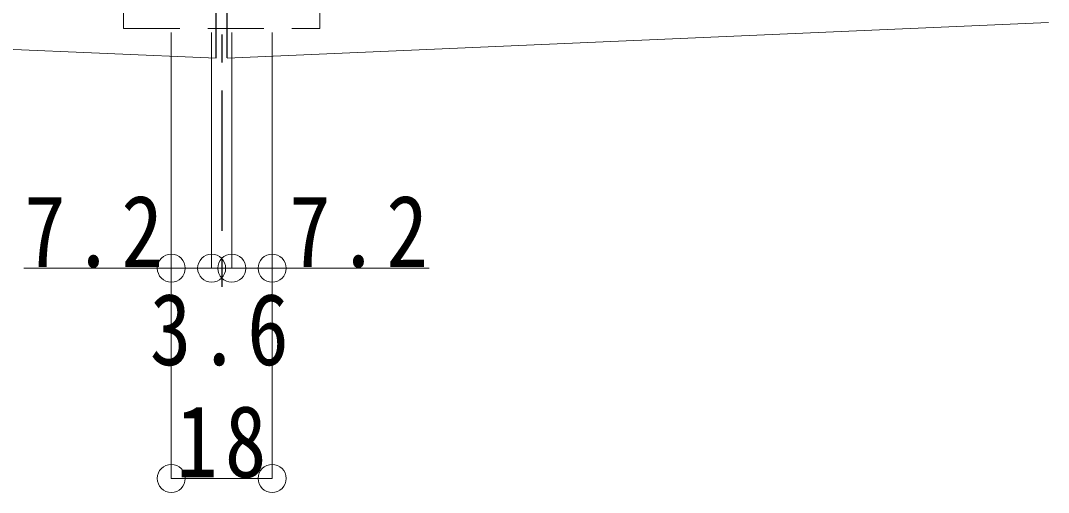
# Model space of a CAD drawing. Units: millimetres, scale not verified. Extents: x -1050 to 1050, y -742 to 742.
# Drawn here: x 212.1 to 395.5, y -414.3 to -330.1 of the extents above; entities that cross this region are included whole.
import ezdxf

# ---------------------------------------------------------------- set-up
doc = ezdxf.new("R2010")
doc.units = ezdxf.units.MM
doc.header["$LTSCALE"] = 5
doc.linetypes.add('CHAIN1', pattern=[8, 5, -1, 1, -1])
doc.linetypes.add('DASHED2', pattern=[3, 2, -1])
doc.layers.add('0-0_通り芯', color=7, linetype='Continuous')
doc.layers.add('0-3_寸法', color=54, linetype='Continuous', lineweight=20)
doc.layers.add('0-4_手摺部材', color=92, linetype='Continuous', lineweight=20)
doc.styles.add('ＭＳ ゴシック', font='')
doc.styles.get('ＭＳ ゴシック').set_extended_font_data('MS Gothic')

# ---------------------------------------------------------------- blocks, each defined once
blk = doc.blocks.new('dimension_origin')
at = {"color": 0, "linetype": 'Continuous', "lineweight": -2}
blk.add_circle((0, 0), 1.25, dxfattribs=at)

msp = doc.modelspace()

# ---------------------------------------------------------------- linework, layer by layer
at = {"layer": '0-0_通り芯', "linetype": 'CHAIN1'}
for q in [(248.02, -362.859), (248.02, -381.42)]:
    msp.add_line((248.02, -222.604), q, dxfattribs=at)
at = {"layer": '0-0_通り芯'}
for p, q in [((247.02, -336.793), (247.02, -327.393)), ((249.02, -336.793), (249.02, -327.393))]:
    msp.add_line(p, q, dxfattribs=at)
at = {"layer": '0-3_寸法'}
for p, q in [((239.02, -411.793), (239.02, -332.218)), ((246.22, -332.218), (246.22, -374.293)), ((249.82, -332.218), (249.82, -374.293)), ((257.02, -411.793), (257.02, -332.218)), ((239.02, -340.494), (239.02, -381.42)), ((257.02, -340.561), (257.02, -381.42)), ((212.741, -374.293), (246.22, -374.293)), ((246.22, -374.293), (249.82, -374.293)), ((249.82, -374.293), (285.02, -374.293)), ((239.02, -411.793), (257.02, -411.793))]:
    msp.add_line(p, q, dxfattribs=at)
at = {"layer": '0-4_手摺部材'}
for p, q in [((247.02, -336.83), (103.02, -330.543)), ((249.02, -336.83), (395.52, -330.434))]:
    msp.add_line(p, q, dxfattribs=at)
at = {"layer": '0-4_手摺部材', "linetype": 'DASHED2'}
msp.add_lwpolyline([(230.52, -281.543), (230.52, -331.543), (265.52, -331.543), (265.52, -281.543)], dxfattribs=at)

# ---------------------------------------------------------------- block references
at = {"layer": '0-3_寸法', "xscale": 2, "yscale": 2, "rotation": 180}
for p in [(239.02, -374.293), (246.22, -374.293), (249.82, -374.293), (239.02, -411.793)]:
    msp.add_blockref('dimension_origin', p, dxfattribs=at)
at = {"layer": '0-3_寸法', "xscale": 2, "yscale": 2}
for p in [(246.22, -374.293), (249.82, -374.293), (257.02, -374.293), (257.02, -411.793)]:
    msp.add_blockref('dimension_origin', p, dxfattribs=at)

# ---------------------------------------------------------------- texts
at = {"layer": '0-3_寸法', "char_height": 12.83, "attachment_point": 7, "style": 'ＭＳ ゴシック'}
for s, insert in [('\\T1.17;\\W0.85;7.2', (212.741, -374.293)), ('\\T1.17;\\W0.85;7.2', (260.02, -374.293)), ('\\T1.17;\\W0.85;3.6', (235.191, -391.793)), ('\\T1.17;\\W0.85;18', (239.895, -411.793))]:
    msp.add_mtext(s, dxfattribs=dict(at, insert=insert))

doc.saveas('drawing.dxf')
